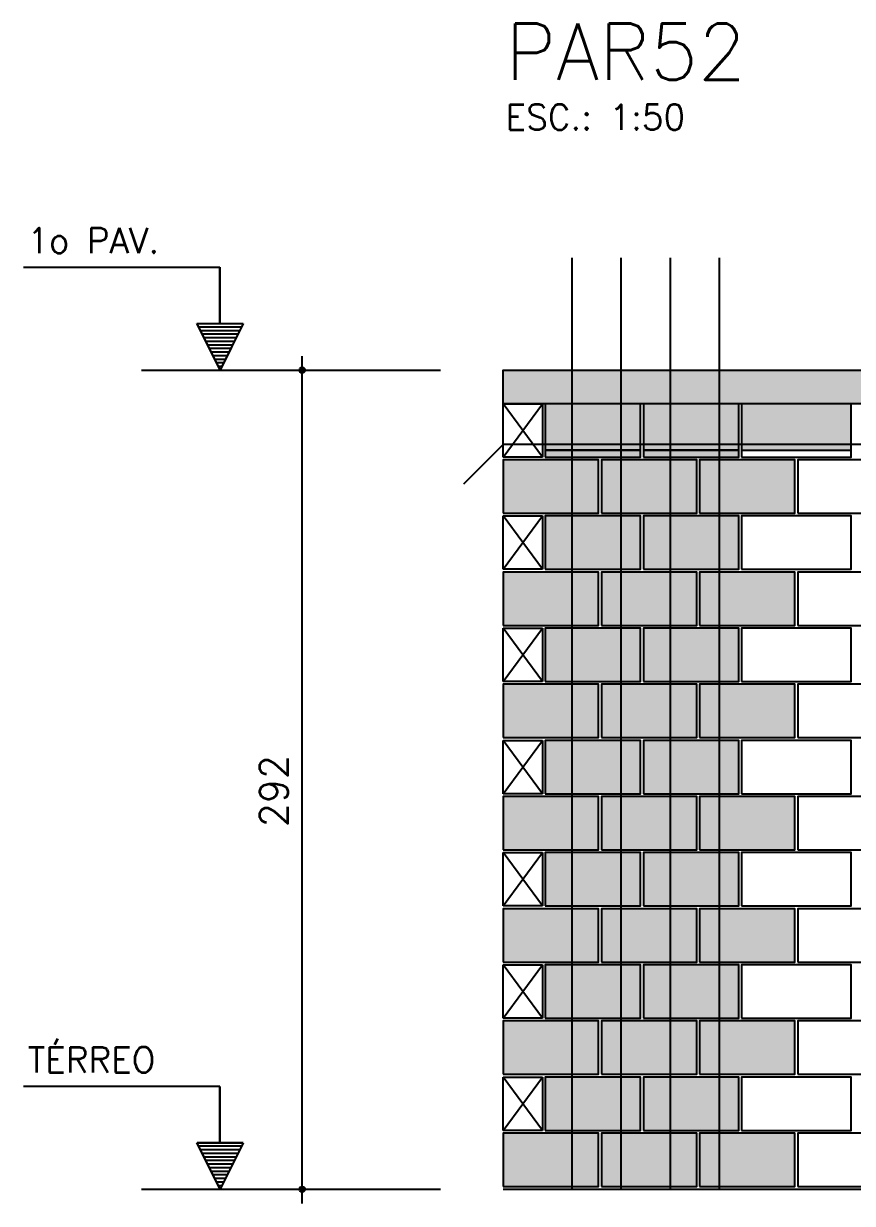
# Model space of a CAD drawing. Extents: x -1.9 to 86, y -1.6 to 60.9.
# Drawn here: x 22.08 to 27.99, y 13.62 to 22.03 of the extents above; entities that cross this region are included whole.
import ezdxf

# ---------------------------------------------------------------- set-up
doc = ezdxf.new("R2010")
doc.units = 0
doc.header["$MEASUREMENT"] = 0
for name, color, linetype in [('PENA_01', 1, 'CONTINUOUS'), ('PENA_02', 2, 'CONTINUOUS'), ('PENA_03', 3, 'CONTINUOUS'), ('PENA_05', 5, 'CONTINUOUS'), ('PENA_06', 6, 'CONTINUOUS'), ('PENA_09', 254, 'CONTINUOUS'), ('PENA_11', 252, 'CONTINUOUS'), ('PENA_21', 100, 'CONTINUOUS')]:
    doc.layers.add(name, color=color, linetype=linetype)
doc.styles.get("Standard").update_dxf_attribs({"font": 'ROMANS.SHX'})

msp = doc.modelspace()

# ---------------------------------------------------------------- linework, layer by layer
at = {"layer": 'PENA_01', "linetype": 'Continuous'}
for p, q in [((22.918421, 19.557799), (25.049285, 19.557799)), ((25.796777, 18.987799), (26.476777, 18.987799)), ((26.496777, 18.987799), (27.176777, 18.987799)), ((27.196777, 18.987799), (27.976777, 18.987799)), ((22.918421, 13.717799), (25.049285, 13.717799))]:
    msp.add_line(p, q, dxfattribs=at)
at = {"layer": 'PENA_02', "linetype": 'Continuous'}
for p, q in [((25.496777, 18.937799), (25.496777, 19.317799)), ((25.496777, 19.317799), (25.776777, 19.317799)), ((25.776777, 19.317799), (25.776777, 18.937799)), ((25.776777, 18.937799), (25.496777, 18.937799)), ((25.496777, 18.137799), (25.496777, 18.517799)), ((25.496777, 18.517799), (25.776777, 18.517799)), ((25.776777, 18.517799), (25.776777, 18.137799)), ((25.776777, 18.137799), (25.496777, 18.137799)), ((25.496777, 17.337799), (25.496777, 17.717799)), ((25.496777, 17.717799), (25.776777, 17.717799)), ((25.776777, 17.717799), (25.776777, 17.337799)), ((25.776777, 17.337799), (25.496777, 17.337799)), ((25.496777, 16.537799), (25.496777, 16.917799)), ((25.496777, 16.917799), (25.776777, 16.917799)), ((25.776777, 16.917799), (25.776777, 16.537799)), ((25.776777, 16.537799), (25.496777, 16.537799)), ((25.496777, 15.737799), (25.496777, 16.117799)), ((25.496777, 16.117799), (25.776777, 16.117799)), ((25.776777, 16.117799), (25.776777, 15.737799)), ((25.776777, 15.737799), (25.496777, 15.737799)), ((25.496777, 14.937799), (25.496777, 15.317799)), ((25.496777, 15.317799), (25.776777, 15.317799)), ((25.776777, 15.317799), (25.776777, 14.937799)), ((25.776777, 14.937799), (25.496777, 14.937799)), ((25.496777, 14.137799), (25.496777, 14.517799)), ((25.496777, 14.517799), (25.776777, 14.517799)), ((25.776777, 14.517799), (25.776777, 14.137799)), ((25.776777, 14.137799), (25.496777, 14.137799)), ((25.496777, 13.717799), (48.476777, 13.717799))]:
    msp.add_line(p, q, dxfattribs=at)
for points in [[(25.496777, 19.317799), (25.496777, 19.557799), (48.476777, 19.557799), (48.476777, 19.317799), (25.496777, 19.317799)], [(25.796777, 18.937799), (26.476777, 18.937799), (26.476777, 19.317799), (25.796777, 19.317799), (25.796777, 18.937799)], [(26.496777, 18.937799), (27.176777, 18.937799), (27.176777, 19.317799), (26.496777, 19.317799), (26.496777, 18.937799)], [(27.196777, 18.937799), (27.976777, 18.937799), (27.976777, 19.317799), (27.196777, 19.317799), (27.196777, 18.937799)], [(25.496777, 18.537799), (26.176777, 18.537799), (26.176777, 18.917799), (25.496777, 18.917799), (25.496777, 18.537799)], [(26.196777, 18.537799), (26.876777, 18.537799), (26.876777, 18.917799), (26.196777, 18.917799), (26.196777, 18.537799)], [(26.896777, 18.537799), (27.576777, 18.537799), (27.576777, 18.917799), (26.896777, 18.917799), (26.896777, 18.537799)], [(27.596777, 18.537799), (28.376777, 18.537799), (28.376777, 18.917799), (27.596777, 18.917799), (27.596777, 18.537799)], [(25.796777, 18.137799), (26.476777, 18.137799), (26.476777, 18.517799), (25.796777, 18.517799), (25.796777, 18.137799)], [(26.496777, 18.137799), (27.176777, 18.137799), (27.176777, 18.517799), (26.496777, 18.517799), (26.496777, 18.137799)], [(27.196777, 18.137799), (27.976777, 18.137799), (27.976777, 18.517799), (27.196777, 18.517799), (27.196777, 18.137799)], [(25.496777, 17.737799), (26.176777, 17.737799), (26.176777, 18.117799), (25.496777, 18.117799), (25.496777, 17.737799)], [(26.196777, 17.737799), (26.876777, 17.737799), (26.876777, 18.117799), (26.196777, 18.117799), (26.196777, 17.737799)], [(26.896777, 17.737799), (27.576777, 17.737799), (27.576777, 18.117799), (26.896777, 18.117799), (26.896777, 17.737799)], [(27.596777, 17.737799), (28.376777, 17.737799), (28.376777, 18.117799), (27.596777, 18.117799), (27.596777, 17.737799)], [(25.796777, 17.337799), (26.476777, 17.337799), (26.476777, 17.717799), (25.796777, 17.717799), (25.796777, 17.337799)], [(26.496777, 17.337799), (27.176777, 17.337799), (27.176777, 17.717799), (26.496777, 17.717799), (26.496777, 17.337799)], [(27.196777, 17.337799), (27.976777, 17.337799), (27.976777, 17.717799), (27.196777, 17.717799), (27.196777, 17.337799)], [(25.496777, 16.937799), (26.176777, 16.937799), (26.176777, 17.317799), (25.496777, 17.317799), (25.496777, 16.937799)], [(26.196777, 16.937799), (26.876777, 16.937799), (26.876777, 17.317799), (26.196777, 17.317799), (26.196777, 16.937799)], [(26.896777, 16.937799), (27.576777, 16.937799), (27.576777, 17.317799), (26.896777, 17.317799), (26.896777, 16.937799)], [(27.596777, 16.937799), (28.376777, 16.937799), (28.376777, 17.317799), (27.596777, 17.317799), (27.596777, 16.937799)], [(25.796777, 16.537799), (26.476777, 16.537799), (26.476777, 16.917799), (25.796777, 16.917799), (25.796777, 16.537799)], [(26.496777, 16.537799), (27.176777, 16.537799), (27.176777, 16.917799), (26.496777, 16.917799), (26.496777, 16.537799)], [(27.196777, 16.537799), (27.976777, 16.537799), (27.976777, 16.917799), (27.196777, 16.917799), (27.196777, 16.537799)], [(25.496777, 16.137799), (26.176777, 16.137799), (26.176777, 16.517799), (25.496777, 16.517799), (25.496777, 16.137799)], [(26.196777, 16.137799), (26.876777, 16.137799), (26.876777, 16.517799), (26.196777, 16.517799), (26.196777, 16.137799)], [(26.896777, 16.137799), (27.576777, 16.137799), (27.576777, 16.517799), (26.896777, 16.517799), (26.896777, 16.137799)], [(27.596777, 16.137799), (28.376777, 16.137799), (28.376777, 16.517799), (27.596777, 16.517799), (27.596777, 16.137799)], [(25.796777, 15.737799), (26.476777, 15.737799), (26.476777, 16.117799), (25.796777, 16.117799), (25.796777, 15.737799)], [(26.496777, 15.737799), (27.176777, 15.737799), (27.176777, 16.117799), (26.496777, 16.117799), (26.496777, 15.737799)], [(27.196777, 15.737799), (27.976777, 15.737799), (27.976777, 16.117799), (27.196777, 16.117799), (27.196777, 15.737799)], [(25.496777, 15.337799), (26.176777, 15.337799), (26.176777, 15.717799), (25.496777, 15.717799), (25.496777, 15.337799)], [(26.196777, 15.337799), (26.876777, 15.337799), (26.876777, 15.717799), (26.196777, 15.717799), (26.196777, 15.337799)], [(26.896777, 15.337799), (27.576777, 15.337799), (27.576777, 15.717799), (26.896777, 15.717799), (26.896777, 15.337799)], [(27.596777, 15.337799), (28.376777, 15.337799), (28.376777, 15.717799), (27.596777, 15.717799), (27.596777, 15.337799)], [(25.796777, 14.937799), (26.476777, 14.937799), (26.476777, 15.317799), (25.796777, 15.317799), (25.796777, 14.937799)], [(26.496777, 14.937799), (27.176777, 14.937799), (27.176777, 15.317799), (26.496777, 15.317799), (26.496777, 14.937799)], [(27.196777, 14.937799), (27.976777, 14.937799), (27.976777, 15.317799), (27.196777, 15.317799), (27.196777, 14.937799)], [(25.496777, 14.537799), (26.176777, 14.537799), (26.176777, 14.917799), (25.496777, 14.917799), (25.496777, 14.537799)], [(26.196777, 14.537799), (26.876777, 14.537799), (26.876777, 14.917799), (26.196777, 14.917799), (26.196777, 14.537799)], [(26.896777, 14.537799), (27.576777, 14.537799), (27.576777, 14.917799), (26.896777, 14.917799), (26.896777, 14.537799)], [(27.596777, 14.537799), (28.376777, 14.537799), (28.376777, 14.917799), (27.596777, 14.917799), (27.596777, 14.537799)], [(25.796777, 14.137799), (26.476777, 14.137799), (26.476777, 14.517799), (25.796777, 14.517799), (25.796777, 14.137799)], [(26.496777, 14.137799), (27.176777, 14.137799), (27.176777, 14.517799), (26.496777, 14.517799), (26.496777, 14.137799)], [(27.196777, 14.137799), (27.976777, 14.137799), (27.976777, 14.517799), (27.196777, 14.517799), (27.196777, 14.137799)], [(25.496777, 13.737799), (26.176777, 13.737799), (26.176777, 14.117799), (25.496777, 14.117799), (25.496777, 13.737799)], [(26.196777, 13.737799), (26.876777, 13.737799), (26.876777, 14.117799), (26.196777, 14.117799), (26.196777, 13.737799)], [(26.896777, 13.737799), (27.576777, 13.737799), (27.576777, 14.117799), (26.896777, 14.117799), (26.896777, 13.737799)], [(27.596777, 13.737799), (28.376777, 13.737799), (28.376777, 14.117799), (27.596777, 14.117799), (27.596777, 13.737799)]]:
    msp.add_lwpolyline(points, dxfattribs=at)
for centre, radius in [((24.064567, 19.557799), 0.02), ((24.064567, 19.557799), 0.01), ((24.064567, 13.717799), 0.02), ((24.064567, 13.717799), 0.01)]:
    msp.add_circle(centre, radius, dxfattribs=at)
at = {"layer": 'PENA_03', "linetype": 'Continuous'}
for p, q in [((23.47742, 20.289664), (22.07742, 20.289664)), ((23.47742, 19.889664), (23.47742, 20.289664)), ((23.47882, 19.889664), (23.47882, 20.291064)), ((23.47812, 19.557799), (23.312187, 19.889664)), ((23.312187, 19.889664), (23.47742, 19.889664)), ((23.47812, 19.560921), (23.314443, 19.888273)), ((23.641796, 19.888273), (23.314443, 19.888273)), ((23.631289, 19.864136), (23.32495, 19.864136)), ((23.644053, 19.889664), (23.47812, 19.557799)), ((23.641796, 19.888274), (23.47812, 19.56092)), ((23.47882, 19.889664), (23.644053, 19.889664)), ((23.618525, 19.838608), (23.337715, 19.838608)), ((23.605761, 19.81308), (23.350479, 19.81308)), ((23.592996, 19.787552), (23.363243, 19.787552)), ((23.580232, 19.762024), (23.376007, 19.762024)), ((23.567468, 19.736496), (23.388771, 19.736496)), ((23.554704, 19.710968), (23.401535, 19.710968)), ((23.54194, 19.68544), (23.414299, 19.68544)), ((23.529176, 19.659912), (23.427063, 19.659912)), ((23.516412, 19.634384), (23.439827, 19.634384)), ((23.503648, 19.608855), (23.452591, 19.608855)), ((24.064567, 13.617266), (24.064567, 19.657799)), ((23.490884, 19.583327), (23.465356, 19.583327)), ((25.776777, 18.937799), (25.496777, 19.317799)), ((25.496777, 18.937799), (25.776777, 19.317799)), ((25.776777, 18.137799), (25.496777, 18.517799)), ((25.496777, 18.137799), (25.776777, 18.517799)), ((25.776777, 17.337799), (25.496777, 17.717799)), ((25.496777, 17.337799), (25.776777, 17.717799)), ((25.776777, 16.537799), (25.496777, 16.917799)), ((25.496777, 16.537799), (25.776777, 16.917799)), ((25.776777, 15.737799), (25.496777, 16.117799)), ((25.496777, 15.737799), (25.776777, 16.117799)), ((25.776777, 14.937799), (25.496777, 15.317799)), ((25.496777, 14.937799), (25.776777, 15.317799)), ((25.776777, 14.137799), (25.496777, 14.517799)), ((25.496777, 14.137799), (25.776777, 14.517799)), ((23.47742, 14.449664), (22.07742, 14.449664)), ((23.47742, 14.049664), (23.47742, 14.449664)), ((23.47882, 14.049664), (23.47882, 14.451064)), ((23.47812, 13.717799), (23.312187, 14.049664)), ((23.312187, 14.049664), (23.47742, 14.049664)), ((23.47812, 13.720921), (23.314443, 14.048273)), ((23.641796, 14.048273), (23.314443, 14.048273)), ((23.644053, 14.049664), (23.47812, 13.717799)), ((23.641796, 14.048274), (23.47812, 13.72092)), ((23.47882, 14.049664), (23.644053, 14.049664)), ((23.631289, 14.024136), (23.32495, 14.024136)), ((23.618525, 13.998608), (23.337715, 13.998608)), ((23.605761, 13.97308), (23.350479, 13.97308)), ((23.592996, 13.947552), (23.363243, 13.947552)), ((23.580232, 13.922024), (23.376007, 13.922024)), ((23.567468, 13.896496), (23.388771, 13.896496)), ((23.554704, 13.870968), (23.401535, 13.870968)), ((23.54194, 13.84544), (23.414299, 13.84544)), ((23.529176, 13.819912), (23.427063, 13.819912)), ((23.516412, 13.794384), (23.439827, 13.794384)), ((23.503648, 13.768855), (23.452591, 13.768855)), ((23.490884, 13.743327), (23.465356, 13.743327))]:
    msp.add_line(p, q, dxfattribs=at)
at = {"layer": 'PENA_05', "linetype": 'Continuous'}
for p, q in [((25.496777, 19.027799), (25.213934, 18.744956)), ((37.588837, 19.027799), (25.496777, 19.027799))]:
    msp.add_line(p, q, dxfattribs=at)
for points in [[(25.986777, 20.357799), (25.986777, 13.717799)], [(26.336777, 20.357799), (26.336777, 13.717799)], [(26.686777, 20.357799), (26.686777, 13.717799)], [(27.036777, 20.357799), (27.036777, 13.717799)]]:
    msp.add_lwpolyline(points, dxfattribs=at)
at = {"layer": 'PENA_09', "linetype": 'Continuous'}
for points in [[(25.796777, 18.987799), (26.476777, 18.987799), (26.476777, 19.317799), (25.796777, 19.317799), (25.796777, 18.987799)], [(26.496777, 18.987799), (27.176777, 18.987799), (27.176777, 19.317799), (26.496777, 19.317799), (26.496777, 18.987799)], [(27.196777, 18.987799), (27.976777, 18.987799), (27.976777, 19.317799), (27.196777, 19.317799), (27.196777, 18.987799)]]:
    msp.add_lwpolyline(points, dxfattribs=at)
for points in [[(25.796777, 18.987799), (26.476777, 18.987799), (26.476777, 19.317799)], [(25.796777, 18.987799), (26.476777, 19.317799), (25.796777, 19.317799)], [(25.796777, 18.987799), (25.796777, 19.317799), (25.796777, 18.987799)], [(26.496777, 18.987799), (27.176777, 18.987799), (27.176777, 19.317799)], [(26.496777, 18.987799), (27.176777, 19.317799), (26.496777, 19.317799)], [(26.496777, 18.987799), (26.496777, 19.317799), (26.496777, 18.987799)], [(27.196777, 18.987799), (27.976777, 18.987799), (27.976777, 19.317799)], [(27.196777, 18.987799), (27.976777, 19.317799), (27.196777, 19.317799)], [(27.196777, 18.987799), (27.196777, 19.317799), (27.196777, 18.987799)]]:
    msp.add_solid(points, dxfattribs=at)
at = {"layer": 'PENA_11', "linetype": 'Continuous'}
for points in [[(25.496777, 19.317799), (25.496777, 19.557799), (48.476777, 19.557799)], [(25.496777, 19.317799), (48.476777, 19.557799), (48.476777, 19.317799)], [(25.496777, 19.317799), (48.476777, 19.317799), (25.496777, 19.317799)]]:
    msp.add_solid(points, dxfattribs=at)
at = {"layer": 'PENA_21', "linetype": 'Continuous'}
for points in [[(25.796777, 18.937799), (26.476777, 18.937799), (26.476777, 18.987799), (25.796777, 18.987799), (25.796777, 18.937799)], [(26.496777, 18.937799), (27.176777, 18.937799), (27.176777, 18.987799), (26.496777, 18.987799), (26.496777, 18.937799)], [(25.496777, 18.537799), (26.176777, 18.537799), (26.176777, 18.917799), (25.496777, 18.917799), (25.496777, 18.537799)], [(26.196777, 18.537799), (26.876777, 18.537799), (26.876777, 18.917799), (26.196777, 18.917799), (26.196777, 18.537799)], [(26.896777, 18.537799), (27.576777, 18.537799), (27.576777, 18.917799), (26.896777, 18.917799), (26.896777, 18.537799)], [(25.796777, 18.137799), (26.476777, 18.137799), (26.476777, 18.517799), (25.796777, 18.517799), (25.796777, 18.137799)], [(26.496777, 18.137799), (27.176777, 18.137799), (27.176777, 18.517799), (26.496777, 18.517799), (26.496777, 18.137799)], [(25.496777, 17.737799), (26.176777, 17.737799), (26.176777, 18.117799), (25.496777, 18.117799), (25.496777, 17.737799)], [(26.196777, 17.737799), (26.876777, 17.737799), (26.876777, 18.117799), (26.196777, 18.117799), (26.196777, 17.737799)], [(26.896777, 17.737799), (27.576777, 17.737799), (27.576777, 18.117799), (26.896777, 18.117799), (26.896777, 17.737799)], [(25.796777, 17.337799), (26.476777, 17.337799), (26.476777, 17.717799), (25.796777, 17.717799), (25.796777, 17.337799)], [(26.496777, 17.337799), (27.176777, 17.337799), (27.176777, 17.717799), (26.496777, 17.717799), (26.496777, 17.337799)], [(25.496777, 16.937799), (26.176777, 16.937799), (26.176777, 17.317799), (25.496777, 17.317799), (25.496777, 16.937799)], [(26.196777, 16.937799), (26.876777, 16.937799), (26.876777, 17.317799), (26.196777, 17.317799), (26.196777, 16.937799)], [(26.896777, 16.937799), (27.576777, 16.937799), (27.576777, 17.317799), (26.896777, 17.317799), (26.896777, 16.937799)], [(25.796777, 16.537799), (26.476777, 16.537799), (26.476777, 16.917799), (25.796777, 16.917799), (25.796777, 16.537799)], [(26.496777, 16.537799), (27.176777, 16.537799), (27.176777, 16.917799), (26.496777, 16.917799), (26.496777, 16.537799)], [(25.496777, 16.137799), (26.176777, 16.137799), (26.176777, 16.517799), (25.496777, 16.517799), (25.496777, 16.137799)], [(26.196777, 16.137799), (26.876777, 16.137799), (26.876777, 16.517799), (26.196777, 16.517799), (26.196777, 16.137799)], [(26.896777, 16.137799), (27.576777, 16.137799), (27.576777, 16.517799), (26.896777, 16.517799), (26.896777, 16.137799)], [(25.796777, 15.737799), (26.476777, 15.737799), (26.476777, 16.117799), (25.796777, 16.117799), (25.796777, 15.737799)], [(26.496777, 15.737799), (27.176777, 15.737799), (27.176777, 16.117799), (26.496777, 16.117799), (26.496777, 15.737799)], [(25.496777, 15.337799), (26.176777, 15.337799), (26.176777, 15.717799), (25.496777, 15.717799), (25.496777, 15.337799)], [(26.196777, 15.337799), (26.876777, 15.337799), (26.876777, 15.717799), (26.196777, 15.717799), (26.196777, 15.337799)], [(26.896777, 15.337799), (27.576777, 15.337799), (27.576777, 15.717799), (26.896777, 15.717799), (26.896777, 15.337799)], [(25.796777, 14.937799), (26.476777, 14.937799), (26.476777, 15.317799), (25.796777, 15.317799), (25.796777, 14.937799)], [(26.496777, 14.937799), (27.176777, 14.937799), (27.176777, 15.317799), (26.496777, 15.317799), (26.496777, 14.937799)], [(25.496777, 14.537799), (26.176777, 14.537799), (26.176777, 14.917799), (25.496777, 14.917799), (25.496777, 14.537799)], [(26.196777, 14.537799), (26.876777, 14.537799), (26.876777, 14.917799), (26.196777, 14.917799), (26.196777, 14.537799)], [(26.896777, 14.537799), (27.576777, 14.537799), (27.576777, 14.917799), (26.896777, 14.917799), (26.896777, 14.537799)], [(25.796777, 14.137799), (26.476777, 14.137799), (26.476777, 14.517799), (25.796777, 14.517799), (25.796777, 14.137799)], [(26.496777, 14.137799), (27.176777, 14.137799), (27.176777, 14.517799), (26.496777, 14.517799), (26.496777, 14.137799)], [(25.496777, 13.737799), (26.176777, 13.737799), (26.176777, 14.117799), (25.496777, 14.117799), (25.496777, 13.737799)], [(26.196777, 13.737799), (26.876777, 13.737799), (26.876777, 14.117799), (26.196777, 14.117799), (26.196777, 13.737799)], [(26.896777, 13.737799), (27.576777, 13.737799), (27.576777, 14.117799), (26.896777, 14.117799), (26.896777, 13.737799)]]:
    msp.add_lwpolyline(points, dxfattribs=at)
for points in [[(25.796777, 18.937799), (26.476777, 18.937799), (26.476777, 18.987799)], [(25.796777, 18.937799), (26.476777, 18.987799), (25.796777, 18.987799)], [(25.796777, 18.937799), (25.796777, 18.987799), (25.796777, 18.937799)], [(26.496777, 18.937799), (27.176777, 18.937799), (27.176777, 18.987799)], [(26.496777, 18.937799), (27.176777, 18.987799), (26.496777, 18.987799)], [(26.496777, 18.937799), (26.496777, 18.987799), (26.496777, 18.937799)], [(25.496777, 18.537799), (26.176777, 18.537799), (26.176777, 18.917799)], [(25.496777, 18.537799), (26.176777, 18.917799), (25.496777, 18.917799)], [(25.496777, 18.537799), (25.496777, 18.917799), (25.496777, 18.537799)], [(26.196777, 18.537799), (26.876777, 18.537799), (26.876777, 18.917799)], [(26.196777, 18.537799), (26.876777, 18.917799), (26.196777, 18.917799)], [(26.196777, 18.537799), (26.196777, 18.917799), (26.196777, 18.537799)], [(26.896777, 18.537799), (27.576777, 18.537799), (27.576777, 18.917799)], [(26.896777, 18.537799), (27.576777, 18.917799), (26.896777, 18.917799)], [(26.896777, 18.537799), (26.896777, 18.917799), (26.896777, 18.537799)], [(25.796777, 18.137799), (26.476777, 18.137799), (26.476777, 18.517799)], [(25.796777, 18.137799), (26.476777, 18.517799), (25.796777, 18.517799)], [(25.796777, 18.137799), (25.796777, 18.517799), (25.796777, 18.137799)], [(26.496777, 18.137799), (27.176777, 18.137799), (27.176777, 18.517799)], [(26.496777, 18.137799), (27.176777, 18.517799), (26.496777, 18.517799)], [(26.496777, 18.137799), (26.496777, 18.517799), (26.496777, 18.137799)], [(25.496777, 17.737799), (26.176777, 17.737799), (26.176777, 18.117799)], [(25.496777, 17.737799), (26.176777, 18.117799), (25.496777, 18.117799)], [(25.496777, 17.737799), (25.496777, 18.117799), (25.496777, 17.737799)], [(26.196777, 17.737799), (26.876777, 17.737799), (26.876777, 18.117799)], [(26.196777, 17.737799), (26.876777, 18.117799), (26.196777, 18.117799)], [(26.196777, 17.737799), (26.196777, 18.117799), (26.196777, 17.737799)], [(26.896777, 17.737799), (27.576777, 17.737799), (27.576777, 18.117799)], [(26.896777, 17.737799), (27.576777, 18.117799), (26.896777, 18.117799)], [(26.896777, 17.737799), (26.896777, 18.117799), (26.896777, 17.737799)], [(25.796777, 17.337799), (26.476777, 17.337799), (26.476777, 17.717799)], [(25.796777, 17.337799), (26.476777, 17.717799), (25.796777, 17.717799)], [(25.796777, 17.337799), (25.796777, 17.717799), (25.796777, 17.337799)], [(26.496777, 17.337799), (27.176777, 17.337799), (27.176777, 17.717799)], [(26.496777, 17.337799), (27.176777, 17.717799), (26.496777, 17.717799)], [(26.496777, 17.337799), (26.496777, 17.717799), (26.496777, 17.337799)], [(25.496777, 16.937799), (26.176777, 16.937799), (26.176777, 17.317799)], [(25.496777, 16.937799), (26.176777, 17.317799), (25.496777, 17.317799)], [(25.496777, 16.937799), (25.496777, 17.317799), (25.496777, 16.937799)], [(26.196777, 16.937799), (26.876777, 16.937799), (26.876777, 17.317799)], [(26.196777, 16.937799), (26.876777, 17.317799), (26.196777, 17.317799)], [(26.196777, 16.937799), (26.196777, 17.317799), (26.196777, 16.937799)], [(26.896777, 16.937799), (27.576777, 16.937799), (27.576777, 17.317799)], [(26.896777, 16.937799), (27.576777, 17.317799), (26.896777, 17.317799)], [(26.896777, 16.937799), (26.896777, 17.317799), (26.896777, 16.937799)], [(25.796777, 16.537799), (26.476777, 16.537799), (26.476777, 16.917799)], [(25.796777, 16.537799), (26.476777, 16.917799), (25.796777, 16.917799)], [(25.796777, 16.537799), (25.796777, 16.917799), (25.796777, 16.537799)], [(26.496777, 16.537799), (27.176777, 16.537799), (27.176777, 16.917799)], [(26.496777, 16.537799), (27.176777, 16.917799), (26.496777, 16.917799)], [(26.496777, 16.537799), (26.496777, 16.917799), (26.496777, 16.537799)], [(25.496777, 16.137799), (26.176777, 16.137799), (26.176777, 16.517799)], [(25.496777, 16.137799), (26.176777, 16.517799), (25.496777, 16.517799)], [(25.496777, 16.137799), (25.496777, 16.517799), (25.496777, 16.137799)], [(26.196777, 16.137799), (26.876777, 16.137799), (26.876777, 16.517799)], [(26.196777, 16.137799), (26.876777, 16.517799), (26.196777, 16.517799)], [(26.196777, 16.137799), (26.196777, 16.517799), (26.196777, 16.137799)], [(26.896777, 16.137799), (27.576777, 16.137799), (27.576777, 16.517799)], [(26.896777, 16.137799), (27.576777, 16.517799), (26.896777, 16.517799)], [(26.896777, 16.137799), (26.896777, 16.517799), (26.896777, 16.137799)], [(25.796777, 15.737799), (26.476777, 15.737799), (26.476777, 16.117799)], [(25.796777, 15.737799), (26.476777, 16.117799), (25.796777, 16.117799)], [(25.796777, 15.737799), (25.796777, 16.117799), (25.796777, 15.737799)], [(26.496777, 15.737799), (27.176777, 15.737799), (27.176777, 16.117799)], [(26.496777, 15.737799), (27.176777, 16.117799), (26.496777, 16.117799)], [(26.496777, 15.737799), (26.496777, 16.117799), (26.496777, 15.737799)], [(25.496777, 15.337799), (26.176777, 15.337799), (26.176777, 15.717799)], [(25.496777, 15.337799), (26.176777, 15.717799), (25.496777, 15.717799)], [(25.496777, 15.337799), (25.496777, 15.717799), (25.496777, 15.337799)], [(26.196777, 15.337799), (26.876777, 15.337799), (26.876777, 15.717799)], [(26.196777, 15.337799), (26.876777, 15.717799), (26.196777, 15.717799)], [(26.196777, 15.337799), (26.196777, 15.717799), (26.196777, 15.337799)], [(26.896777, 15.337799), (27.576777, 15.337799), (27.576777, 15.717799)], [(26.896777, 15.337799), (27.576777, 15.717799), (26.896777, 15.717799)], [(26.896777, 15.337799), (26.896777, 15.717799), (26.896777, 15.337799)], [(25.796777, 14.937799), (26.476777, 14.937799), (26.476777, 15.317799)], [(25.796777, 14.937799), (26.476777, 15.317799), (25.796777, 15.317799)], [(25.796777, 14.937799), (25.796777, 15.317799), (25.796777, 14.937799)], [(26.496777, 14.937799), (27.176777, 14.937799), (27.176777, 15.317799)], [(26.496777, 14.937799), (27.176777, 15.317799), (26.496777, 15.317799)], [(26.496777, 14.937799), (26.496777, 15.317799), (26.496777, 14.937799)], [(25.496777, 14.537799), (26.176777, 14.537799), (26.176777, 14.917799)], [(25.496777, 14.537799), (26.176777, 14.917799), (25.496777, 14.917799)], [(25.496777, 14.537799), (25.496777, 14.917799), (25.496777, 14.537799)], [(26.196777, 14.537799), (26.876777, 14.537799), (26.876777, 14.917799)], [(26.196777, 14.537799), (26.876777, 14.917799), (26.196777, 14.917799)], [(26.196777, 14.537799), (26.196777, 14.917799), (26.196777, 14.537799)], [(26.896777, 14.537799), (27.576777, 14.537799), (27.576777, 14.917799)], [(26.896777, 14.537799), (27.576777, 14.917799), (26.896777, 14.917799)], [(26.896777, 14.537799), (26.896777, 14.917799), (26.896777, 14.537799)], [(25.796777, 14.137799), (26.476777, 14.137799), (26.476777, 14.517799)], [(25.796777, 14.137799), (26.476777, 14.517799), (25.796777, 14.517799)], [(25.796777, 14.137799), (25.796777, 14.517799), (25.796777, 14.137799)], [(26.496777, 14.137799), (27.176777, 14.137799), (27.176777, 14.517799)], [(26.496777, 14.137799), (27.176777, 14.517799), (26.496777, 14.517799)], [(26.496777, 14.137799), (26.496777, 14.517799), (26.496777, 14.137799)], [(25.496777, 13.737799), (26.176777, 13.737799), (26.176777, 14.117799)], [(25.496777, 13.737799), (26.176777, 14.117799), (25.496777, 14.117799)], [(25.496777, 13.737799), (25.496777, 14.117799), (25.496777, 13.737799)], [(26.196777, 13.737799), (26.876777, 13.737799), (26.876777, 14.117799)], [(26.196777, 13.737799), (26.876777, 14.117799), (26.196777, 14.117799)], [(26.196777, 13.737799), (26.196777, 14.117799), (26.196777, 13.737799)], [(26.896777, 13.737799), (27.576777, 13.737799), (27.576777, 14.117799)], [(26.896777, 13.737799), (27.576777, 14.117799), (26.896777, 14.117799)], [(26.896777, 13.737799), (26.896777, 14.117799), (26.896777, 13.737799)]]:
    msp.add_solid(points, dxfattribs=at)

# ---------------------------------------------------------------- texts
at = {"layer": 'PENA_03', "linetype": 'Continuous'}
for s, p in [('ESC.: 1:50', (25.5138, 21.271582)), ('1o PAV.', (22.103126, 20.391538)), ('TÉRREO', (22.107692, 14.551538))]:
    msp.add_text(s, height=0.18, dxfattribs=at).set_placement(p)
msp.add_text('292', height=0.2, rotation=90, dxfattribs=at).set_placement((23.962263, 16.299196))
at = {"layer": 'PENA_06', "linetype": 'Continuous'}
msp.add_text('PAR52', height=0.4, dxfattribs=at).set_placement((25.5138, 21.627806))

doc.saveas('drawing.dxf')
